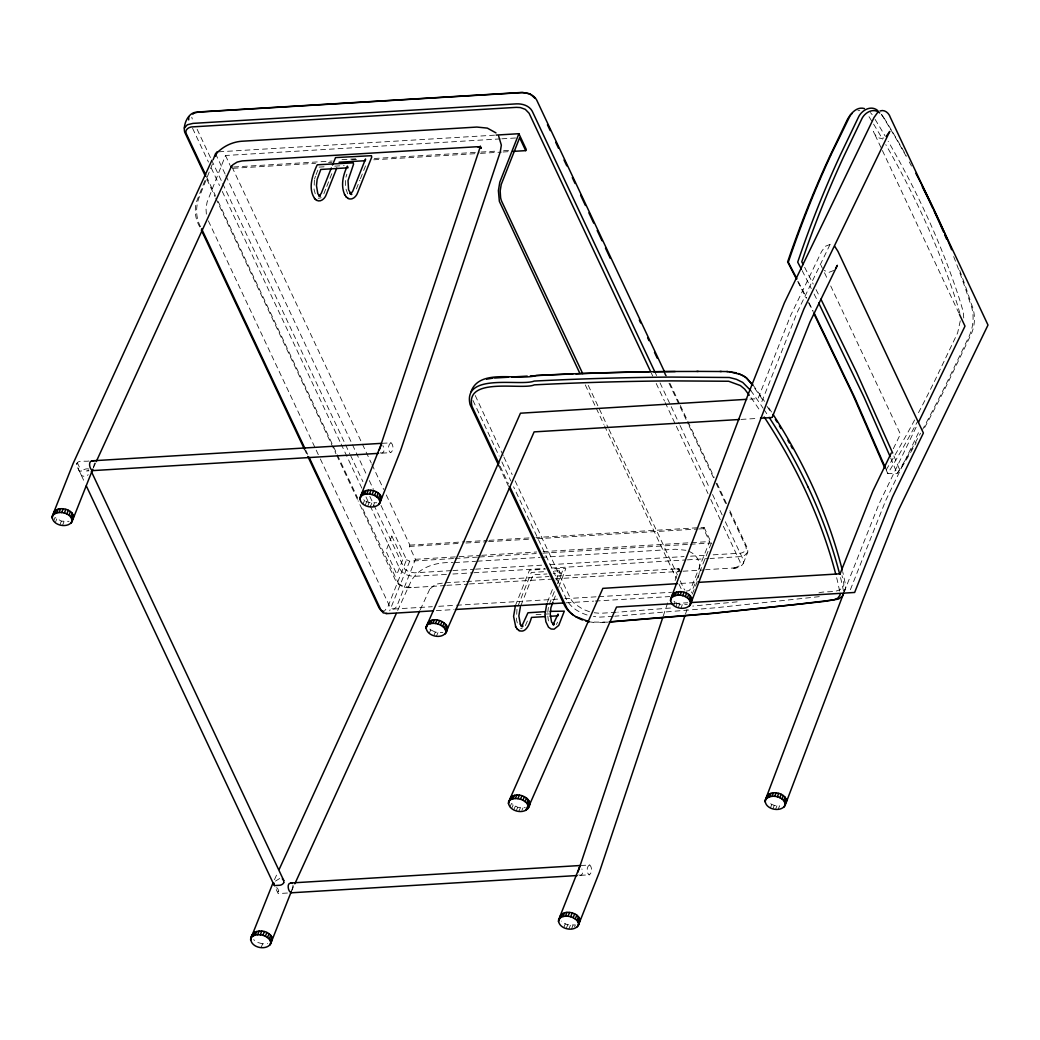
<?xml version="1.0" encoding="UTF-8"?>
<svg xmlns="http://www.w3.org/2000/svg" width="1040" height="1040" viewBox="0 0 1040 1040"><rect width="100%" height="100%" fill="white"/><g stroke="black" fill="none" stroke-linecap="round" stroke-linejoin="round"><path stroke-width="0.75" stroke-dasharray="5 3.75" d="M345.397 180.518L345.436 187.512L348.192 195.273M960.271 320.853L957.632 332.917L935.09 380.068A1118.832 432.731 -84.4 0 1 917.397 414.791M88.946 460.993C85.722 461.968 75.361 459.186 76.752 465.608L84.916 482.963M314.392 180.167L314.054 189.41L315.601 195.221M516.971 609.284L516.438 619.645L517.985 625.456M548.34 607.386L547.599 614.289L548.418 620.919M578.825 874.9L579.488 875.29C583.037 875.849 583.362 871.117 581.854 868.946M844.506 591.435L845.871 586.521L843.388 574.639A728.247 482.547 21.6 0 0 842.634 571.545M733.122 568.204C737.958 568.49 745.901 565.162 742.95 559.156L724.295 519.506M743.34 563.316L747.773 552.123L747.812 549.016L729.43 509.769M314.587 179.049L315.497 176.085M345.956 177.151L346.866 174.2M663.286 615.979L668.421 600.574M675.116 580.541L679.016 568.516L678.743 570.258L678.73 568.49L679.64 570.297L678.392 569.101L679.926 570.011L675.142 568.945L555.49 576.16M685.49 614.12L687.024 609.505M692.159 594.126C697.866 581.451 707.2 558.584 688.61 551.252M93.327 467.909L94.536 462.917M291.928 890.084L293.124 885.092M673.686 605.566L674.986 602.108L673.283 600.613M675.857 606.801L677.157 603.343L674.986 602.108M678.34 607.685L679.653 604.24L687.31 604.37M680.992 608.179L682.292 604.721M770.458 807.924L771.771 804.466L767.884 801.736M772.954 808.808L774.254 805.35L779.519 805.883L778.206 809.341M775.593 809.289L776.906 805.844M53.573 521.235L55.042 517.504L61.386 521.144L69.017 521.352M55.263 522.73L56.745 518.999M59.904 524.875L61.386 521.144M62.543 525.382L64.012 521.651M204.815 180.726L197.08 200.252C193.921 209.066 195 219.18 199.966 227.149M212.42 163.956L198.705 198.575C195.481 207.883 195.871 218.699 200.902 227.318M500.253 138.905L225.485 155.493L207.077 202.189L206.011 208.637L206.427 215.28M323.83 193.817L326.17 187.928M326.755 186.446L332.592 171.717M356.369 188.981L359.866 180.141M360.451 178.672L365.703 165.412M363.038 504.166L364.52 500.435L362.817 498.927M365.196 505.401L366.678 501.67L364.52 500.435M367.679 506.311L369.161 502.58L376.792 502.775M370.318 506.818L371.787 503.074M372.918 506.883L374.387 503.152M320.346 458.965L389.48 605.917A10.725 4.628 86.5 0 0 391.365 608.439C394.121 610.467 396.747 606.931 397.527 604.552L415.428 559.312L409.37 546.416L409.89 545.116L384.384 490.906M381.03 505.492L406.536 559.728L388.089 606.32L384.423 611.091M453.505 558.558L409.708 561.197L389.701 610.805M261.131 947.557L262.613 943.826L267.605 943.527M515.385 605.709L529.477 570.154L545.389 569.14M517.881 606.32L531.297 572.455L545.415 571.597M520.949 605.475L533.026 574.808L546.988 573.963M547.339 602.342L553.15 587.652M556.062 580.307L559.546 571.493L559.507 572.572L560.963 573.118L553.202 573.586M549.25 604.435L555.087 589.706M557.414 583.817L562.666 570.557L553.254 571.129M553.501 600.626L556.413 593.242M558.753 587.34L565.812 568.542L551.707 568.763M686.231 591.11L689.143 590.616L691.106 588.068L709.592 541.567L703.534 528.671L704.054 527.371L535.951 537.511M761.865 401.609L797.186 312.39L830.076 244.426L832.494 244.881M704.054 527.371L711.399 542.997L691.392 592.592M563.784 927.589L565.266 923.845L561.405 921.115M566.267 928.486L567.749 924.755L575.38 924.95L573.898 928.694M568.906 928.993L570.375 925.262M571.506 929.058L572.988 925.327M844.116 592.046L878.943 504.062L917.033 425.308M850.369 589.745L885.69 500.539L918.567 432.562M316.095 174.59L317.876 170.092M527.41 621.049L525.018 626.405M845.624 588.64L843.895 591.422M429.208 633.347L430.742 629.876L429.052 628.342M433.81 635.609L435.344 632.138L442.884 632.554M436.423 636.181L437.944 632.71M509.912 806.975L511.446 803.517L517.738 807.313L525.278 807.716M511.602 808.509L513.136 805.051M513.747 809.809L515.281 806.338M516.217 810.771L517.738 807.313M518.817 811.343L520.351 807.885M521.898 810.329L522.912 808.028M93.548 467.519L95.576 463.099M274.456 879.697L277.147 873.808M397.657 610.506L410.449 582.556C417.989 566.943 436.943 561.691 453.05 562.666M291.46 891.176L294.164 885.274M420.303 609.674L430.248 588.107L429.442 589.329L435.799 584.233L443.924 582.894M893.334 448.721L900.406 434.122L830.713 285.974M747.773 552.123L744.731 555.347L740.675 556.595L710.008 558.493M556.4 624.507L557.583 622.154M914.628 419.978A1118.832 432.731 -84.4 0 1 889.317 464.646L885.768 470.509L887.718 473.616L897.143 473.551L903.461 464.555A1118.832 432.731 -84.4 0 0 916.214 442.676M88.647 468.949C79.989 467.636 81.055 479.44 76.648 463.346M275.444 881.114L280.033 878.293M88.725 470.08L86.424 470.99L91.962 470.652M833.716 270.478L828.932 272.376L824.291 270.53M321.243 197.756L318.227 198.276M390.728 442.793C387.946 444.821 387.881 450.151 390.234 452.556L390.78 452.621C393.562 450.606 393.627 445.263 391.274 442.858L383.123 443.248M589.316 864.968C586.534 866.996 586.469 872.326 588.822 874.731L589.381 874.809C592.163 872.781 592.228 867.451 589.875 865.046L580.203 865.514M380.237 452.725L380.9 453.115C385.268 453.44 384.228 448.019 382.85 445.523M883.779 137.969C879.125 139.802 874.757 135.772 873.457 131.521L881.712 149.084M830.076 244.426L825.279 246.324L821.626 251.459L790.452 315.913L758.03 398.645L748.345 399.23M734.474 568.074L739.219 565.942L740.155 562.055L721.136 521.482M818.922 592.878C826.54 590.382 838.929 594.243 843.622 585.936A10.53 6.981 21.6 0 0 843.7 583.31L842.049 575.666M819.286 596.648L715.273 607.802L614.783 616.213M737.152 601.848L692.77 606.073M736.242 567.801L705.575 569.699M670.501 608.023L617.812 612.183M616.213 612.3L599.963 613.314L594.152 612.742M613.184 616.33L599.833 617.123L593.437 616.486M599.742 622.557L607.724 621.985M607.763 622.167L590.46 622.076M218.803 151.814L494.546 135.174M501.865 138.814L518.024 137.839M341.965 159.653L356.07 158.808M233.675 166.985L332.267 161.031M351.663 159.861L356.512 159.575M374.296 158.496L479.349 152.165M480.961 152.061L497.133 151.086M503.594 150.696L510.055 150.306M233.155 168.285L315.588 163.306M328.523 162.526L331.747 162.331M373.776 159.796L478.829 153.465M480.454 153.361L501.462 152.1M503.074 151.996L509.548 151.606M319.072 167.102L326.911 166.634M334.75 166.153L344.162 165.581M741.091 419.406L757.263 418.431M381.836 453.167L390.78 452.621M409.89 545.116L464.841 541.801M466.453 541.71L487.461 540.436M489.086 540.345L534.339 537.615M409.37 546.416L459.472 543.4M465.946 543.01L486.954 541.736M488.566 541.645L530.595 539.11M537.056 538.72L697.073 529.061M698.685 528.97L703.534 528.671M415.428 559.312L457.457 556.777M459.069 556.673L480.09 555.412M481.702 555.308L536.653 551.993M543.127 551.603L709.592 541.567M455.13 558.454L477.828 557.089M479.453 556.985L536.224 553.566M542.711 553.176L688.688 544.362M690.313 544.271L711.399 542.997M454.662 562.562L475.618 561.301M477.23 561.197L540.085 557.414M541.697 557.31L675.467 549.237L685.932 550.29M451.295 570.622L414.349 572.819L409.123 571.857L404.859 569.387L373.971 505.206M452.92 570.531L473.928 569.257M475.553 569.166L543.439 565.071M549.913 564.681L684.073 556.582M690.547 556.192L706.706 555.217M713.18 554.827L739.037 553.267C742.729 553.566 747.981 550.381 745.693 546.195L728.429 509.483M446.42 574.405L415.701 576.251C409.773 576.55 402.805 574.47 399.841 568.919L370.136 505.765M452.894 574.015L472.303 572.832M473.915 572.741L545.064 568.451M551.538 568.061L685.75 559.962M687.362 559.858L708.383 558.597M445.549 582.79L464.945 581.62M466.57 581.529L549.029 576.55M445.393 585.559L409.825 587.704C404.105 588.185 398.138 585.234 395.408 580.125L358.098 500.812M446.849 585.312L468.013 584.194M469.482 583.947L553.696 579.02M555.191 578.773L681.395 571.324M683.02 571.22L704.028 569.959M680.68 583.453L696.813 582.478M393.523 609.037L432.315 606.697M438.776 606.307L454.935 605.332M456.56 605.241L558.389 599.092M564.85 598.702L597.168 596.752M598.793 596.661L671.528 592.267M436.306 610.649L454.142 609.57M566.059 602.81L593.632 601.146M595.257 601.055L669.864 596.557M674.739 603.538L687.674 602.758M536.055 614.679L548.6 613.925M287.456 893.022L278.187 893.581L273.949 884.819M580.424 875.342L589.381 874.809M411.268 587.457L403.091 586.3L397.722 583.18M857.909 110.682L859.872 110.643M520.611 628.511L522.119 628.706M589.94 621.894L593.801 622.479M262.613 943.826L257.491 942.422L253.643 939.679M589.524 611.754L582.959 609.297L574.873 603.967A21.125 14.001 21.6 0 1 569.92 597.363L514.917 480.415M587.093 614.991C578.812 612.391 570.505 607.49 566.579 599.443L513.591 486.798M677.157 603.343L679.653 604.24M771.771 804.466L774.254 805.35M366.678 501.67L369.161 502.58M565.266 923.845L567.749 924.755M435.344 632.138L430.742 629.876M406.536 559.728L409.708 561.197M398.944 584.311L361.842 506.922M906.269 156.481A1069.328 674.635 25.8 0 0 882.193 115.531L881.608 114.634L883.545 117.221A1071.239 675.831 25.8 0 1 906.139 155.506M870.415 112.541L872.183 114.686M881.608 114.634L883.129 116.584M752.869 384.839L756.418 389.688A727.623 482.144 21.6 0 1 764.478 401.349M750.659 390.442L754.208 395.291A727.623 482.144 21.6 0 1 763.139 408.252M868.985 116.675L869.401 117.312A1071.239 675.831 25.8 0 1 872.781 122.772M804.661 267.306L813.228 284.076M802.152 270.608L811.291 288.561M816.023 289.562L819.52 296.413M814.099 294.06L817.596 300.924M798.356 281.762L806.754 298.233M797.68 281.424L806.078 297.869M809.12 302.887L813.306 311.376M808.431 302.575L812.617 311.038M821.054 265.434L822.432 268.32M882.401 150.54L958.815 312.975M824.512 272.766L827.957 280.111M665.171 373.178L666.549 376.116M670.007 383.461L679.679 404.027M680.368 405.496L714.22 477.451M716.989 483.327L726.661 503.893M664.183 372.918L665.574 375.856M669.019 383.201L688.363 424.32M689.052 425.789L715.299 481.585M715.988 483.054L727.74 508.014M655.213 372.632L656.591 375.57M660.049 382.915L679.393 424.034M680.082 425.503L709.787 488.657M712.556 494.533L723.606 518.037M651.365 373.165L652.743 376.103M656.201 383.448L664.495 401.063M665.184 402.532L708.006 493.584M710.775 499.46L720.447 520.013M588.25 385.372L608.296 427.986M608.985 429.455L677.417 574.951M680.186 580.827L683.644 588.172A10.725 4.628 86.5 0 0 684.866 590.07M585.286 384.904L595.621 406.874M596.31 408.343L603.889 424.45M604.578 425.919L676.234 578.266M679.003 584.129L681.759 589.979M503.217 455.559L474.903 394.784M503.906 457.028L512.161 474.565M472.992 400.491L499.135 456.079M501.891 461.929L510.835 480.948M500.214 466.362L508.469 483.899M498.992 466.076L508.625 486.551M232.063 167.076L371.293 463.06M371.982 464.529L383.695 489.437M225.485 155.493L230.191 165.516M215.527 153.673L225.186 174.187M225.875 175.656L366.548 474.708M369.304 480.571L373.438 489.372M197.132 129.272L210.951 158.639M211.64 160.108L222.001 182.13M222.69 183.599L344.955 443.521M345.644 444.99L349.791 453.804M350.48 455.273L362.921 481.702M369.824 496.392L373.282 503.737M192.582 128.31L208.468 162.084M211.237 167.96L219.531 185.588M222.287 191.464L340.431 442.611M341.12 444.08L361.842 488.15M365.989 496.951L369.447 504.296M206.414 176.501L215.397 195.598M218.153 201.474L357.695 498.108M206.804 179.166L215.085 196.794M215.787 198.25L335.998 453.817M336.687 455.286L357.409 499.343M208.364 220.883L315.51 448.669M316.199 450.138L319.657 457.496M305.643 449.982L307.71 454.376M304.369 449.111L307.138 454.987M77.246 462.475L81.341 471.211M277.394 887.978L278.759 890.89L278.265 891.969L276.198 887.562M893.906 455.949L899.912 470.431M890.708 457.977L897.143 473.551A1121.432 433.745 -84.4 0 0 920.556 433.199M192.296 118.989L191.763 117.221M886.067 469.508L887.718 473.616A1121.432 433.745 -84.4 0 0 917.397 421.72M959.907 313.404L957.086 303.706A1071.239 675.831 25.8 0 0 885.781 144.638M843.505 591.019L841.178 580.242A728.247 482.547 21.6 0 0 840.034 575.588M839.67 591.11L837.681 581.945A725.777 480.909 21.6 0 0 836.16 575.77M963.729 317.98L963.222 311.727L960.388 301.99A1073.15 677.04 25.8 0 0 888.16 141.271M909.272 161.954A1069.328 674.635 25.8 0 1 911.495 166.062M953.667 256.568A1069.328 674.635 25.8 0 1 969.722 301.6C974.519 312.559 974.103 325.325 969.163 336.141L947.349 381.628A1121.432 433.745 -84.4 0 1 922.649 429.377M924.612 427.583A1118.832 432.731 -84.4 0 0 949.234 379.964L971.009 334.568C975.507 324.87 975.585 313.417 971.217 303.615A1071.239 675.831 25.8 0 0 958.529 267.254M875.095 119.366A1073.15 677.04 25.8 0 1 884.962 135.785M873.613 124.137A1071.239 675.831 25.8 0 1 882.596 139.178M768.82 407.849A727.623 482.144 21.6 0 1 772.213 413.062M764.01 409.552A727.623 482.144 21.6 0 1 768.3 416.052M754.702 388.297A725.283 480.584 21.6 0 1 764.478 402.506M767.065 406.393A725.283 480.584 21.6 0 1 771.277 412.893M751.01 397.631A725.283 480.584 21.6 0 1 760.786 411.84M80.587 473.148A5.291 3.809 -1.8 0 0 82.16 475.839L84.539 476.45L87.152 475.54A5.291 2.314 -43 0 0 88.166 474.682M391.833 536.094L385.918 551.031L396.903 574.392L402.818 559.455L391.833 536.094M678.288 569.062L676.858 568.919L678.288 569.062"/><path stroke-width="1.5" d="M577.98 872.066L662.766 617.526M739.479 419.497L534.131 431.886L445.718 632.801C441.025 639.912 425.542 635.661 426.153 626.86L520.455 413.205L746.733 399.321M427.466 624.988C430.599 613.21 455.169 623.558 444.834 634.192M445.718 632.801L447.473 627.744M673.114 603.642L616.525 607.061L528.125 807.976C523.432 815.074 507.936 810.823 508.547 802.022L602.849 588.367L677.456 583.648M509.86 800.163C513.006 788.372 537.576 798.733 527.241 809.367M528.125 807.976L529.867 802.906M886.119 136.552L889.772 131.417L803.933 308.867L768.716 397.813L690.469 604.383C685.971 611.715 669.942 608.166 670.631 599.079L748.917 392.431L784.342 302.939L874.016 117.546L877.682 112.398M671.71 597.259C673.478 586.82 695.942 592.371 690.872 602.381M690.469 604.383C691.158 595.283 675.129 591.747 670.631 599.079M880.009 110.994C884.663 109.161 889.044 113.191 890.344 117.442L988 325.039L898.534 509.99L863.33 598.936L785.07 805.493C780.585 812.838 764.543 809.289 765.232 800.189L843.518 593.541M766.311 798.369C768.326 788.749 787.423 792.519 786.383 802.048M785.07 805.493C785.759 796.406 769.73 792.857 765.232 800.189M92.794 469.157L71.981 521.729C67.431 528.931 51.571 525.278 52.234 516.282L73.177 463.398L211.861 160.381M53.482 514.163C55.328 503.867 77.584 509.548 72.553 519.415M71.981 521.729C72.644 512.733 56.784 509.08 52.234 516.282M291.395 891.332L270.582 943.904C266.019 951.106 250.159 947.453 250.822 938.47L273.104 882.635M270.582 943.904L272.285 938.561C269.477 928.551 250.64 927.914 250.588 940.082M272.285 938.561L271.154 941.59M498.693 136.279L501.345 145.132L500.24 151.97L400.699 450.268L379.756 503.152C375.206 510.367 359.346 506.714 360.009 497.718L380.822 445.146L480.428 146.341L480.155 148.083L480.142 146.315L481.052 148.122L479.804 146.913L481.338 147.836L476.541 146.757L242.099 160.914L237.211 162.058L233.025 164.645L230.854 167.154L231.66 165.932L96.239 461.63M361.257 495.599C363.103 485.29 385.359 490.971 380.328 500.851M379.756 503.152L381.472 497.809M684.97 615.654L599.287 872.443L578.344 925.327C573.794 932.542 557.934 928.889 558.597 919.893L579.41 867.321M559.845 917.774C561.691 907.478 583.947 913.159 578.916 923.026M578.344 925.327L580.06 919.984M283.777 882.583L283.764 880.542L91.325 471.419M843.622 593.19L842.426 596.154L838.513 599.066L823.329 601.51L713.063 613.405L609.362 622.05M664.482 371.709L536.666 99.996C533.715 94.445 526.747 92.365 520.819 92.664L197.405 112.177C188.201 111.579 182.78 125.073 184.691 132.158L205.413 176.228M188.747 116.805L188.695 119.899M471.094 391.573C479.544 367.796 518.895 381.095 536.393 375.466A2802.215 1856.803 21.6 0 1 673.751 371.488L698.282 371.449M379.392 449.787L381.732 443.443M274.118 883.168L273.884 884.078A5.291 2.314 -43 0 0 274.885 885.56L279.89 885.261A5.291 3.809 -1.8 0 0 283.205 883.519L283.738 882.674M515.385 605.709L513.591 616.395L515.749 626.886M520.364 606.944L518.843 615.966L520.442 624.39M546.754 603.811L544.973 614.497L545.87 621.738L548.496 627.185L551.109 629.018L554.125 629.174L558.753 625.417L564.304 611.156L550.199 611.364M579.462 867.165L580.32 865.618M670.397 600.704L671.268 598.403M671.541 597.623L672.841 594.178M673.062 596.453L674.362 592.995M675.09 595.634L676.403 592.189M677.495 595.244L678.808 591.786M680.108 595.283L681.421 591.838M682.747 595.764L684.06 592.319M685.243 596.661L686.556 593.203M687.414 597.896L688.727 594.438M689.117 599.391L690.43 595.933M690.235 601.042L691.548 597.597M689.559 605.839L692.003 599.3M764.998 801.827L767.455 795.288M767.663 797.576L768.976 794.118M769.704 796.757L771.004 793.299M772.096 796.354L773.409 792.909M774.709 796.406L776.022 792.948M777.361 796.887L778.661 793.429M779.844 797.771L781.157 794.326M782.028 799.006L783.328 795.561M783.731 800.514L785.031 797.056M784.849 802.165L786.149 798.707M784.16 806.949L786.617 800.41M52 517.894L54.613 511.121M54.652 513.708L56.134 509.977M56.68 512.928L58.162 509.197M59.072 512.564L60.554 508.82M61.685 512.629L63.154 508.898M64.311 513.136L65.793 509.392M66.794 514.033L68.276 510.302M68.952 515.281L70.434 511.55M70.655 516.776L72.124 513.045M213.148 159.679L215.527 153.673L217.178 151.905L215.397 156.429M71.76 518.427L73.242 514.683M71.084 523.146L73.697 516.373M331.331 167.973L321.386 193.076L319.332 196.196L320.333 195.533L319.098 196.118M332.501 165.022L335.543 157.586L371.462 155.688L371.722 157.118L357.656 192.66C356.46 196.586 351.858 200.928 347.711 198.211M336.752 168.116L326.274 194.558C325.091 198.484 320.476 202.813 316.329 200.109M359.775 499.33L362.388 492.557M360.009 497.718L362.427 495.144L363.909 491.413M362.427 495.144L364.455 494.364L365.937 490.633M364.455 494.364L366.847 493.987L368.329 490.256M366.847 493.987L369.447 494.065L370.929 490.321M369.447 494.065L372.086 494.559L373.568 490.828M379.99 501.54L378.417 498.199L374.569 495.469L376.038 491.738M496.158 135.083L518.869 133.705L499.785 182.195L498.394 190.658L499.356 201.331L579.774 373.178M376.727 496.704L378.209 492.973M378.417 498.199L379.899 494.468M379.535 499.85L381.017 496.119M378.846 504.582L379.834 502.086M512.772 151.411L525.707 150.631L526.214 149.331L518.869 133.705M250.822 938.47L253.214 933.309M251.732 937.04L253.253 935.896L254.722 932.165M253.253 935.896L255.268 935.103L256.75 931.372M255.268 935.103L257.673 934.739L259.142 931.008M257.673 934.739L260.273 934.804L261.742 931.073M260.273 934.804L262.899 935.311L264.381 931.58M270.816 942.292L269.243 938.951L265.382 936.208L266.864 932.477M267.54 937.456L269.022 933.725M269.243 938.951L270.725 935.22M270.348 940.602L271.83 936.871M269.672 945.334L270.66 942.838M552.916 602.095L550.901 607.802L550.225 614.068L551.59 622.128L553.878 624.78L552.864 624.221L554.099 624.39L552.851 624.455L554.099 623.87L553.085 624.546L558.038 614.107L557.986 615.186M558.363 921.505L560.976 914.732M558.597 919.893L561.015 917.319L562.497 913.588M561.015 917.319L563.043 916.539L564.525 912.808M563.043 916.539L565.435 916.162L566.917 912.431M565.435 916.162L568.048 916.24L569.517 912.509M568.048 916.24L570.674 916.734L572.156 913.003M578.578 923.715L577.018 920.387L573.157 917.644L574.639 913.913M772.239 417.3L810.03 321.854L837.369 265.33L835.757 268.242M575.315 918.892L576.797 915.148M577.018 920.387L578.487 916.656M578.123 922.025L579.605 918.294M577.447 926.757L578.422 924.274M839.995 574.067L872.846 491.088L891.215 453.102M426.153 626.86L428.571 621.998M425.945 628.459L426.959 626.145M427.037 625.469L430.053 620.906M428.532 624.364L430.521 623.649L432.055 620.178M430.521 623.649L432.887 623.337L434.421 619.879M432.887 623.337L435.461 623.48L436.982 620.022M435.461 623.48L438.061 624.052L439.595 620.594M445.939 631.202L444.353 627.848L440.518 625.027L442.052 621.556M442.676 626.314L444.197 622.856M444.353 627.848L445.887 624.39M445.471 629.525L447.005 626.054M508.339 803.621L510.965 797.173M508.547 802.022L512.46 796.068M510.926 799.539L512.915 798.811L514.449 795.353M512.915 798.811L515.281 798.512L516.815 795.041M515.281 798.512L517.855 798.655L519.389 795.184M517.855 798.655L520.455 799.227L521.989 795.756M528.333 806.377L526.76 803.023L522.925 800.189L524.446 796.731M525.07 801.489L526.591 798.018M526.76 803.023L528.281 799.552M527.865 804.687L529.399 801.216M525.746 810.459L527.28 807.001M279.162 869.401L396.318 613.444M294.84 883.805L419.627 611.156M831.116 154.609L850.382 115.141M918.45 422.396L965.003 326.144L959.491 314.444M184.314 127.998L187.356 124.774L192.972 123.383L516.373 103.87C522.301 103.571 529.282 105.651 532.233 111.189L654.524 371.163M92.495 469.846C90.376 471.172 87.334 461.24 92.079 460.811L381.602 443.339M291.083 892.021C288.964 893.36 285.922 883.415 290.68 882.986L580.203 865.514M850.486 115.037L852.215 113.347M217.204 152.672C223.626 146.159 232.44 141.999 241.566 141.258L476.866 127.062L487.344 128.115L495.963 132.886M192.855 114.179L193.544 113.568M339.092 162.24L365.378 160.706M194.389 113.035L198.952 111.917L522.262 92.417L530.075 93.834L535.015 98.306M309.088 457.301L380.757 609.648L383.188 612.885L386.984 613.366M486.603 379.197L492.908 378.131M609.323 621.868L711.295 613.353L799.565 604.058L833.664 599.911L837.785 598.169L839.93 595.27A10.53 6.981 21.6 0 0 840.125 593.58M347.178 167.869L320.788 169.455L317.135 179.465L316.472 185.731L317.837 193.778L319.722 196.001M494.468 378.04L508.56 377.195M511.68 377L527.215 376.116M760.5 418.236L771.81 417.547M91.962 470.652L378.599 453.362M698.438 582.374L840.424 573.807M386.022 613.678L433.056 610.844M455.767 609.466L564.434 602.914M690.898 602.563L854.646 592.462L892.437 497.016L923.39 433.017L837.941 251.355L834.704 246.259M545.454 611.65L527.956 612.768L521.716 626.431L522.717 625.768L521.482 626.353L522.73 626.275L521.482 626.106L522.496 626.678L521.274 625.716M545.48 616.577L531.505 617.422C530.062 622.44 526.292 634.218 518.713 630.344M550.134 616.291L557.895 615.823M290.55 892.84L577.187 875.537M530.296 375.947L538.005 375.531A2799.043 1854.697 21.6 0 1 572.845 373.958M383.591 611.351L381.16 610.675L379.054 607.867L307.827 456.456M696.852 371.384L721.422 371.514M720.018 371.449L728.078 371.579M726.752 371.514L736.541 372.84M92.079 460.811L93.756 461.253M290.68 882.986L292.344 883.428M729.131 371.618L740.844 374.608M864.422 108.576C856.752 106.275 850.72 113.529 847.418 119.47L829.803 156.221A1118.832 619.749 82.7 0 0 790.296 254.137L787.631 261.898L796.276 278.603M588.666 621.595L575.536 616.525M585.832 621.088L589.29 621.907M372.086 494.559L374.569 495.469M570.674 916.734L573.157 917.644M262.899 935.311L265.382 936.208M348.075 167.752L347.321 166.14C343.07 174.863 340.548 185.549 344.734 194.753M438.061 624.052L440.518 625.027M520.455 799.227L522.925 800.189M738.569 373.503L744.939 376.818M582.465 619.983C575.146 617.058 567.905 612.326 564.356 605.046L509.314 488.02M742.365 375.206L746.772 378.092M877.942 110.721C871.052 104.598 861.302 110.344 858.221 117.676L840.541 154.557A1121.432 621.192 82.7 0 0 797.706 262.145L801.411 269.204M879.736 112.983C873.392 107.328 864.396 112.619 861.562 119.379L843.934 156.13A1118.832 619.749 82.7 0 0 804.44 254.046L801.775 261.807L803.218 264.55M282.334 878.826L283.764 880.542M346.528 197.275L344.513 194.389M315.159 199.173C307.528 189.098 312.364 174.993 317.239 164.801L353.275 162.851L353.535 164.268L348.01 180.622L348.582 189.852L351.494 194.545L349.856 193.258L351.728 194.155L350.48 194.22L352.768 191.178L365.508 158.99L365.469 160.056M517.543 629.408L515.515 626.522M348.166 198.562L345.839 196.508M316.797 200.46L314.47 198.406M519.168 630.695L516.841 628.641M573.573 615.264L571.181 613.301A21.125 14.001 21.6 0 1 566.228 606.697L509.847 486.824M745.667 377.325L752.869 384.839M747.097 378.508L752.076 384.696M750.659 390.442L742.729 382.421L736.385 379.301L729.313 377.494L671.528 377.078A2802.215 1856.803 21.6 0 0 534.183 381.069C520.52 386.646 462.332 372.086 470.093 404.638L498.992 466.076M749.255 395.226L744.653 389.09L740.389 385.554L728.65 381.251L671.515 380.887A2799.043 1854.697 21.6 0 0 534.313 384.865C522.457 390.403 464.607 376.116 472.017 406.419L498.836 463.437M520.208 624.013L521.547 626.145M820.911 299.156L856.635 372.463L892.684 453.05M818.688 303.082L864.097 397.293L890.097 456.521M814.008 312.793L854.672 397.436L885.521 468.143M814.008 313.859L853.216 395.538L884.637 467.701M796.926 278.85L788.281 262.21A1121.432 621.192 82.7 0 1 831.116 154.622M808.184 487.279L808.119 487.136A727.623 482.144 21.6 0 0 769.145 417.352M547.443 124.748L550.212 130.611M555.737 142.363L558.493 148.239M564.018 159.991L566.787 165.854M572.312 177.606L575.081 183.482M580.606 195.234L585.442 205.504M588.887 212.849L593.723 223.132M597.181 230.477L602.017 240.747M605.475 248.092L610.311 258.375M639.314 320.047L640.705 322.985M647.608 337.675L648.986 340.613M654.511 352.365L657.28 358.228M650.676 371.696L529.1 113.243L525.291 109.343L520.377 107.562L516.347 107.354L193.037 126.854C189.358 126.555 184.106 129.74 186.381 133.926L205.725 175.032M525.707 150.631L519.636 137.735L501.241 184.444L500.175 190.892L500.591 197.535A10.725 4.628 86.5 0 0 501.839 201.669L582.712 373.607M201.591 228.787L304.954 448.513M201.344 230.087L304.369 449.111M86.294 485.888L273.949 884.819M922.272 186.68A1069.328 674.635 25.8 0 1 932.932 208.52M934.297 211.432A1069.328 674.635 25.8 0 1 943.449 231.816M944.71 234.728A1069.328 674.635 25.8 0 1 946.556 239.096M915.837 173.316A1071.239 675.831 25.8 0 1 951.652 249.756M842.244 569.998A728.247 482.547 21.6 0 0 810.407 481.676L810.342 481.533A727.623 482.144 21.6 0 0 773.045 414.362M808.197 487.279A728.247 482.547 21.6 0 1 839.631 574.041M575.874 373.841A2799.043 1854.697 21.6 0 1 649.116 371.852M653.718 371.787A2799.043 1854.697 21.6 0 1 675.207 371.553M775.398 419.393A725.283 480.584 21.6 0 1 777.023 422.006M779.415 425.919A725.283 480.584 21.6 0 1 781.001 428.532M787.891 440.323A725.283 480.584 21.6 0 1 789.386 442.936M790.959 445.77A725.283 480.584 21.6 0 1 792.532 448.591M835.757 574.223A725.777 480.909 21.6 0 0 804.817 489.307L804.765 489.19A725.283 480.584 21.6 0 0 764.218 417.027M479.7 146.874L478.27 146.744L479.7 146.874"/></g></svg>
